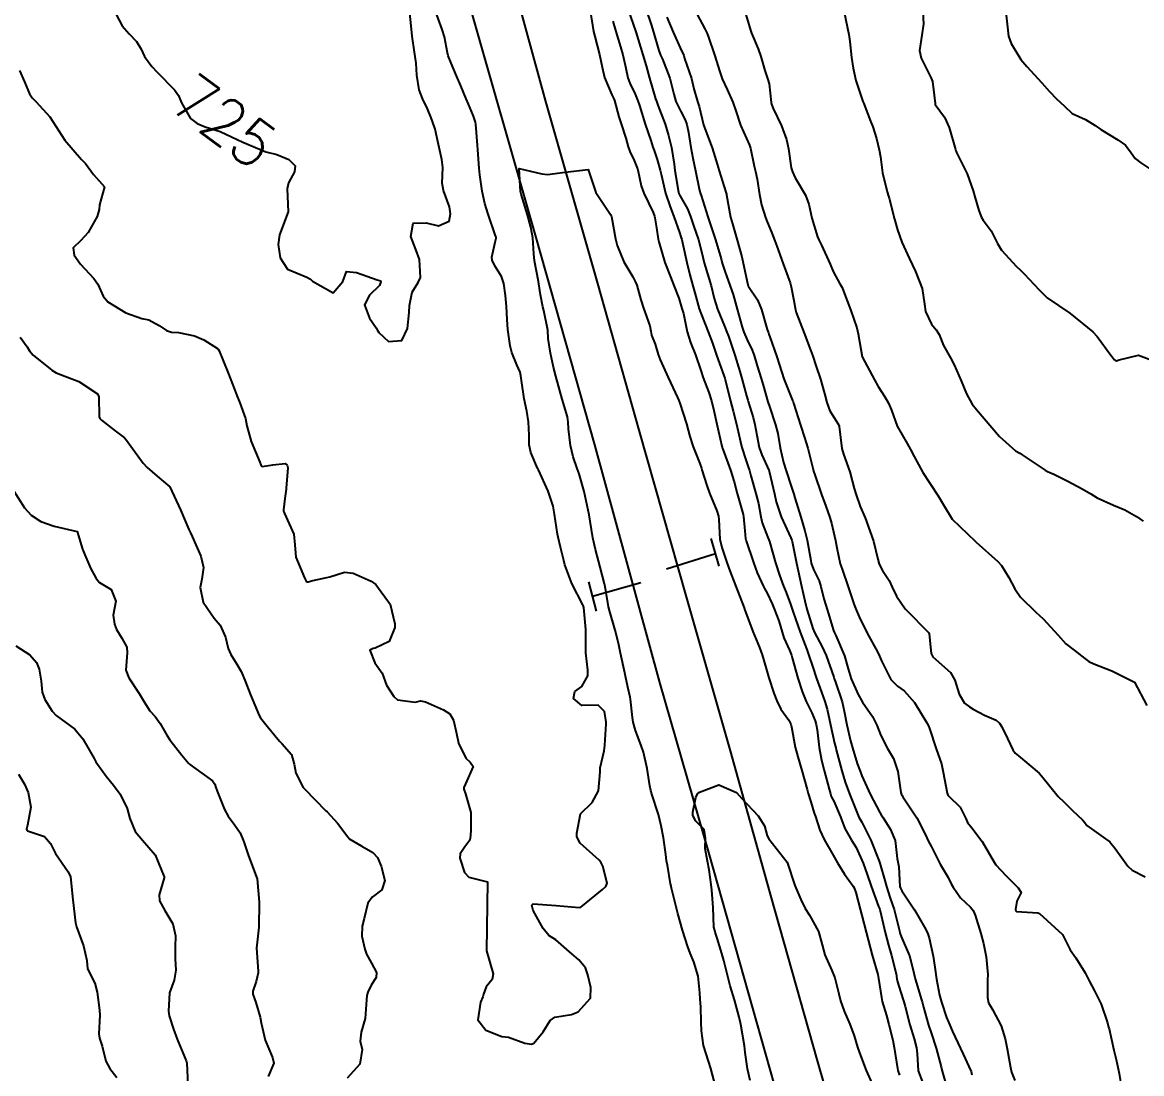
# Model space of a CAD drawing. Header units: metres. Extents: x 298520 to 308411, y 7433745 to 7450750.
# Drawn here: x 298738.5 to 298835.7, y 7450487.6 to 7450578.9 of the extents above; entities that cross this region are included whole.
import ezdxf
from ezdxf.enums import TextEntityAlignment as Align

# ---------------------------------------------------------------- set-up
doc = ezdxf.new("R2010")
doc.units = ezdxf.units.M
doc.header["$LTSCALE"] = 10
for name, color, linetype in [('Cotas', 45, 'Continuous'), ('Curvas de Nivel 1m', 11, 'Continuous'), ('Curvas de Nivel 5m', 15, 'Continuous'), ('Linha Férrea', 251, 'TRACKS'), ('Pórtico', 62, 'Continuous')]:
    doc.layers.add(name, color=color, linetype=linetype)
doc.styles.add('Style-STANDARD', font='STANDARD.shx')
doc.linetypes.add('TRACKS', pattern='A,0.15,[130,ltypeshp.shx,S=0.25,R=0,X=0,Y=0],0.15', length=0.3)

msp = doc.modelspace()

# ---------------------------------------------------------------- linework, layer by layer
at = {"layer": 'Curvas de Nivel 1m', "flags": 128}
for points, elevation in [([(298787.77, 7450579.983), (298788.083, 7450578.157), (298788.192, 7450577.702), (298788.596, 7450576.151), (298788.815, 7450575.04), (298789.031, 7450574.147), (298789.678, 7450572.643), (298789.832, 7450572.295), (298789.885, 7450572.137), (298790.269, 7450570.741), (298790.467, 7450570.128), (298790.873, 7450568.882), (298791.073, 7450568.118), (298791.219, 7450567.716), (298791.611, 7450566.925), (298791.846, 7450566.357), (298791.917, 7450566.115), (298792.223, 7450564.744), (298792.44, 7450564.107), (298793.243, 7450562.409), (298793.372, 7450562.093), (298793.407, 7450561.948), (298793.543, 7450561.093), (298793.698, 7450560.088), (298793.741, 7450559.877), (298794.283, 7450558.082), (298794.751, 7450556.816), (298795.053, 7450556.074), (298795.472, 7450554.984), (298795.687, 7450554.288), (298795.754, 7450554.066), (298795.884, 7450553.636), (298796.222, 7450552.058), (298796.492, 7450551.123), (298796.927, 7450550.047), (298797.393, 7450548.696), (298797.611, 7450548.047), (298798.103, 7450546.772), (298798.328, 7450546.036), (298798.52, 7450545.198), (298798.8, 7450544.028), (298799.232, 7450542.103), (298799.247, 7450542.021), (298799.262, 7450541.971), (298799.311, 7450541.853), (298799.974, 7450540.013), (298800.285, 7450539.002), (298800.555, 7450538.007), (298801.078, 7450536.169), (298801.112, 7450536.001), (298801.23, 7450534.748), (298801.287, 7450534.063), (298801.301, 7450533.999), (298801.34, 7450533.879), (298801.96, 7450531.988), (298802.3, 7450531.099), (298802.819, 7450529.975), (298802.937, 7450529.74), (298803.166, 7450529.331), (298803.598, 7450528.414), (298803.78, 7450527.971), (298804.16, 7450526.942), (298804.454, 7450525.96), (298804.621, 7450525.46), (298805.107, 7450524.378), (298805.27, 7450523.948), (298805.342, 7450523.704), (298805.834, 7450521.942), (298806.204, 7450520.796), (298806.543, 7450519.935), (298807.043, 7450518.928), (298807.343, 7450518.233), (298807.428, 7450517.924), (298807.498, 7450517.45), (298807.677, 7450515.92), (298807.893, 7450514.817), (298808.125, 7450513.913), (298808.56, 7450512.305), (298808.648, 7450511.905), (298808.724, 7450511.676), (298808.946, 7450511.257), (298809.522, 7450509.894), (298809.918, 7450508.89), (298810.497, 7450507.886), (298810.903, 7450507.226), (298811.512, 7450505.874), (298811.847, 7450504.896), (298812.183, 7450503.867), (298812.845, 7450502.115), (298812.919, 7450501.934), (298812.941, 7450501.859), (298812.981, 7450501.718), (298813.398, 7450499.851), (298813.694, 7450498.738), (298813.964, 7450497.842), (298814.354, 7450496.252), (298814.423, 7450495.835), (298814.488, 7450495.562), (298814.752, 7450494.735), (298815.034, 7450493.827), (298815.14, 7450493.425), (298815.541, 7450491.822), (298815.919, 7450490.603), (298816.14, 7450489.818), (298816.177, 7450489.307), (298816.266, 7450487.816), (298816.658, 7450486.848)], 726), ([(298791.065, 7450580.121), (298791.743, 7450578.11), (298792.366, 7450576.104), (298792.643, 7450575.166), (298792.928, 7450574.098), (298793.466, 7450572.301), (298793.54, 7450572.091), (298793.67, 7450571.748), (298794.299, 7450570.084), (298794.6, 7450569.119), (298794.846, 7450568.078), (298795.069, 7450566.615), (298795.152, 7450566.075), (298795.466, 7450564.18), (298795.495, 7450564.071), (298795.571, 7450563.905), (298796.241, 7450562.741), (298796.505, 7450562.056), (298796.766, 7450561.273), (298797.182, 7450560.045), (298797.514, 7450558.803), (298797.701, 7450558.038), (298797.787, 7450557.75), (298798.281, 7450556.032), (298798.569, 7450554.932), (298798.855, 7450554.026), (298799.441, 7450552.542), (298799.657, 7450552.018), (298799.787, 7450551.659), (298800.339, 7450550.011), (298800.789, 7450548.609), (298800.966, 7450548.004), (298801.368, 7450546.493), (298801.47, 7450546.105), (298801.503, 7450545.998), (298801.946, 7450544.588), (298802.09, 7450543.989), (298802.253, 7450543.062), (298802.475, 7450541.983), (298802.685, 7450541.358), (298803.294, 7450540.033), (298803.321, 7450539.97), (298803.334, 7450539.928), (298803.786, 7450537.965), (298803.948, 7450537.271), (298804.373, 7450535.959), (298805.225, 7450534.152), (298805.309, 7450533.949), (298805.339, 7450533.831), (298805.696, 7450531.945), (298805.846, 7450531.283), (298806.153, 7450529.94), (298806.425, 7450528.672), (298806.619, 7450527.935), (298807.128, 7450526.261), (298807.269, 7450525.928), (298807.923, 7450524.73), (298808.281, 7450523.912), (298808.952, 7450522.025), (298808.994, 7450521.901), (298809.015, 7450521.844), (298809.071, 7450521.683), (298809.663, 7450519.894), (298809.857, 7450519.079), (298810.085, 7450517.889), (298810.401, 7450516.497), (298810.566, 7450515.884), (298810.989, 7450514.524), (298811.227, 7450513.878), (298811.39, 7450513.462), (298812.096, 7450511.869), (298812.937, 7450510.273), (298813.099, 7450510.022), (298813.212, 7450509.856), (298813.878, 7450508.801), (298814.268, 7450507.84), (298814.44, 7450506.287), (298814.536, 7450505.835), (298814.589, 7450505.544), (298814.697, 7450503.832), (298814.732, 7450503.702), (298814.859, 7450503.461), (298815.953, 7450501.819), (298816.821, 7450500.324), (298817.089, 7450499.807), (298817.239, 7450499.376), (298817.589, 7450497.802), (298817.732, 7450496.847), (298817.879, 7450495.799), (298818.137, 7450494.408), (298818.298, 7450493.794), (298818.73, 7450492.451), (298818.93, 7450491.992), (298819.026, 7450491.785), (298819.255, 7450491.242), (298819.948, 7450489.771), (298820.186, 7450489.265), (298820.677, 7450488.216), (298820.88, 7450487.758), (298820.935, 7450487.491)], 724), ([(298792.617, 7450580.102), (298793.083, 7450578.767), (298793.278, 7450578.095), (298793.728, 7450576.592), (298793.906, 7450576.088), (298794.06, 7450575.745), (298794.702, 7450574.08), (298795.044, 7450572.712), (298795.24, 7450572.074), (298795.664, 7450571.205), (298796.048, 7450570.455), (298796.179, 7450570.062), (298796.325, 7450569.378), (298796.532, 7450568.056), (298796.689, 7450567.129), (298796.939, 7450566.05), (298797.285, 7450564.337), (298797.364, 7450564.043), (298797.418, 7450563.889), (298797.567, 7450563.434), (298798, 7450562.036), (298798.24, 7450561.339), (298798.684, 7450560.028), (298799.156, 7450558.376), (298799.252, 7450558.023), (298799.496, 7450557.314), (298799.96, 7450556.015), (298800.195, 7450555.294), (298800.547, 7450554.009), (298800.988, 7450552.456), (298801.146, 7450552.003), (298801.426, 7450551.358), (298801.865, 7450550.441), (298802.029, 7450549.991), (298802.288, 7450549.098), (298802.63, 7450547.981), (298802.8, 7450547.402), (298803.229, 7450545.972), (298803.257, 7450545.867), (298803.359, 7450545.56), (298803.882, 7450543.965), (298804.076, 7450543.219), (298804.29, 7450541.96), (298804.579, 7450540.678), (298804.807, 7450539.955), (298805.272, 7450538.54), (298805.47, 7450537.948), (298805.575, 7450537.632), (298806.071, 7450535.942), (298806.421, 7450534.748), (298806.634, 7450533.936), (298806.944, 7450532.185), (298806.993, 7450531.932), (298807.188, 7450531.405), (298807.665, 7450530.41), (298807.825, 7450529.92), (298808.087, 7450528.841), (298808.365, 7450527.912), (298808.93, 7450526.098), (298809.005, 7450525.902), (298809.044, 7450525.823), (298809.12, 7450525.656), (298809.887, 7450523.892), (298810.201, 7450522.774), (298810.468, 7450521.886), (298811.06, 7450520.543), (298811.449, 7450519.876), (298812.302, 7450518.606), (298812.68, 7450517.864), (298813.02, 7450516.974), (298813.612, 7450515.851), (298814.133, 7450514.981), (298814.501, 7450513.837), (298814.777, 7450512.011), (298814.831, 7450511.832), (298814.875, 7450511.754), (298814.951, 7450511.646), (298816.159, 7450509.818), (298816.918, 7450508.325), (298817.16, 7450507.808), (298817.429, 7450507.281), (298818.197, 7450505.797), (298818.871, 7450504.616), (298819.157, 7450504.076), (298819.307, 7450503.783), (298819.945, 7450502.865), (298820.837, 7450502.035), (298821.046, 7450501.758), (298821.22, 7450501.365), (298821.717, 7450499.751), (298821.942, 7450498.886), (298822.187, 7450497.746), (298822.321, 7450496.193), (298822.314, 7450495.744), (298822.303, 7450494.189), (298822.4, 7450493.743), (298822.737, 7450493.154), (298823.489, 7450491.732), (298823.826, 7450490.609), (298823.998, 7450489.727), (298824.286, 7450488.115), (298824.379, 7450487.723), (298824.662, 7450486.977)], 723), ([(298796.846, 7450580.054), (298797.748, 7450578.363), (298797.914, 7450578.038), (298798.041, 7450577.736), (298798.621, 7450576.031), (298799.006, 7450574.724), (298799.261, 7450574.024), (298799.684, 7450573.115), (298800.182, 7450572.015), (298800.426, 7450571.252), (298800.832, 7450570.008), (298801.627, 7450568.255), (298801.71, 7450567.999), (298802.043, 7450566.429), (298802.137, 7450565.992), (298802.277, 7450565.306), (298802.496, 7450563.986), (298802.662, 7450563.082), (298803.007, 7450561.978), (298803.171, 7450561.597), (298803.54, 7450560.702), (298803.829, 7450559.967), (298804.01, 7450559.481), (298804.536, 7450557.96), (298805.146, 7450556.294), (298805.249, 7450555.952), (298805.471, 7450554.777), (298805.62, 7450553.948), (298805.684, 7450553.723), (298806.378, 7450551.941), (298806.955, 7450550.398), (298807.121, 7450549.933), (298807.401, 7450549.112), (298807.789, 7450547.924), (298808.151, 7450546.699), (298808.349, 7450545.915), (298808.618, 7450545.173), (298809.344, 7450543.998), (298809.404, 7450543.899), (298809.426, 7450543.815), (298809.66, 7450541.897), (298809.794, 7450541.409), (298810.335, 7450539.89), (298810.725, 7450538.432), (298810.88, 7450537.884), (298811.253, 7450536.873), (298811.66, 7450535.876), (298811.947, 7450535.162), (298812.385, 7450533.868), (298812.784, 7450532.279), (298812.902, 7450531.863), (298813.187, 7450531.307), (298813.769, 7450530.441), (298814.021, 7450529.847), (298814.391, 7450529.067), (298815.154, 7450527.975), (298815.283, 7450527.829), (298817.124, 7450525.966), (298817.2, 7450525.886), (298817.23, 7450525.808), (298817.405, 7450524.104), (298817.556, 7450523.805), (298819.083, 7450522.446), (298819.466, 7450521.784), (298819.84, 7450520.557), (298820.309, 7450519.771), (298820.734, 7450519.449), (298821.048, 7450519.263), (298822.046, 7450518.747), (298823.039, 7450518.301), (298823.351, 7450518.051), (298823.546, 7450517.732), (298824.038, 7450516.704), (298824.489, 7450515.718), (298824.71, 7450515.424), (298824.998, 7450515.192), (298826.776, 7450513.692), (298826.98, 7450513.47), (298828.433, 7450511.675), (298828.948, 7450511.176), (298829.717, 7450510.434), (298830.553, 7450509.646), (298830.722, 7450509.435), (298830.928, 7450509.159), (298832.549, 7450507.991), (298832.914, 7450507.717), (298833.017, 7450507.619), (298833.376, 7450507.145), (298834.497, 7450505.604), (298834.88, 7450505.275), (298835.983, 7450504.692)], 721), ([(298809.846, 7450579.815), (298810.264, 7450577.895), (298810.349, 7450577.282), (298810.498, 7450575.892), (298810.628, 7450574.972), (298810.873, 7450573.888), (298811.483, 7450572.074), (298811.556, 7450571.881), (298811.67, 7450571.565), (298812.145, 7450570.36), (298812.341, 7450569.87), (298812.651, 7450568.851), (298812.903, 7450567.861), (298813.001, 7450567.244), (298813.187, 7450565.856), (298813.578, 7450564.221), (298813.693, 7450563.849), (298813.744, 7450563.676), (298814.231, 7450561.843), (298814.487, 7450560.897), (298814.845, 7450559.837), (298815.511, 7450558.399), (298815.784, 7450557.827), (298816.039, 7450557.283), (298816.612, 7450555.819), (298816.831, 7450554.448), (298816.924, 7450553.815), (298817.442, 7450552.725), (298817.846, 7450552.213), (298818.096, 7450551.8), (298818.474, 7450550.845), (298819.079, 7450549.785), (298819.404, 7450549.188), (298820, 7450547.774), (298820.487, 7450546.654), (298820.98, 7450545.764), (298821.358, 7450545.284), (298822.674, 7450543.747), (298823.331, 7450542.948), (298824.729, 7450541.719), (298825.096, 7450541.499), (298825.309, 7450541.367), (298826.341, 7450540.661), (298827.296, 7450540.034), (298827.522, 7450539.914), (298828.056, 7450539.679), (298829.284, 7450539.073), (298830.523, 7450538.399), (298831.268, 7450537.964), (298831.84, 7450537.634), (298833.256, 7450536.975), (298834.235, 7450536.588), (298835.247, 7450536.007), (298835.828, 7450535.584)], 719), ([(298816.684, 7450579.816), (298816.742, 7450578.804), (298816.583, 7450577.817), (298816.406, 7450576.496), (298816.529, 7450575.822), (298817.415, 7450574.095), (298817.525, 7450573.812), (298817.681, 7450572.612), (298817.743, 7450571.878), (298817.767, 7450571.809), (298818.558, 7450570.692), (298818.976, 7450569.79), (298819.522, 7450567.884), (298819.547, 7450567.781), (298819.567, 7450567.725), (298819.621, 7450567.62), (298820.538, 7450565.771), (298821.043, 7450564.304), (298821.191, 7450563.764), (298821.561, 7450562.599), (298821.786, 7450561.988), (298821.931, 7450561.754), (298822.608, 7450560.809), (298823.161, 7450559.736), (298823.524, 7450559.13), (298824.815, 7450557.717), (298825.177, 7450557.392), (298825.497, 7450557.097), (298826.795, 7450555.697), (298827.473, 7450555.008), (298829.453, 7450553.66), (298831.437, 7450552.043), (298831.83, 7450551.636), (298833.019, 7450550.022), (298833.327, 7450549.621), (298833.412, 7450549.542), (298833.513, 7450549.516), (298833.738, 7450549.615), (298835.417, 7450550.021), (298836.589, 7450549.578)], 718), ([(298738.207, 7450574.752), (298738.649, 7450573.785), (298739.068, 7450572.739), (298739.313, 7450572.379), (298739.666, 7450572.046), (298740.845, 7450570.718), (298741.641, 7450569.5), (298742.148, 7450568.705), (298743.608, 7450567.026), (298743.939, 7450566.685), (298744.64, 7450565.72), (298745.583, 7450564.66), (298745.156, 7450563.069), (298745.121, 7450562.666), (298744.95, 7450562.072), (298744.162, 7450560.681), (298743.526, 7450559.969), (298742.881, 7450559.334), (298742.957, 7450558.696), (298743.501, 7450557.923), (298744.667, 7450556.672), (298745.007, 7450556.196), (298745.468, 7450555.148), (298745.896, 7450554.656), (298747.449, 7450553.704), (298748.85, 7450553.217), (298749.44, 7450553.09), (298750.336, 7450552.606), (298750.983, 7450552.151), (298751.427, 7450552.027), (298752.023, 7450551.988), (298753.424, 7450551.711), (298754.223, 7450551.36), (298755.413, 7450550.598), (298755.474, 7450550.539), (298755.546, 7450550.404), (298756.303, 7450548.531), (298756.919, 7450546.975), (298757.089, 7450546.523), (298757.357, 7450545.885), (298757.843, 7450544.515), (298757.969, 7450543.878), (298758.35, 7450542.51), (298759.079, 7450540.719), (298759.166, 7450540.501), (298759.291, 7450540.356), (298760.23, 7450540.486), (298761.294, 7450540.596), (298761.457, 7450540.468), (298761.516, 7450540.242), (298761.376, 7450538.469), (298761.37, 7450538.371), (298761.259, 7450537.569), (298761.131, 7450536.585), (298761.141, 7450536.472), (298761.161, 7450536.39), (298761.241, 7450536.25), (298762.033, 7450534.462), (298762.133, 7450533.542), (298762.23, 7450532.46), (298762.964, 7450530.665), (298763.072, 7450530.451), (298763.172, 7450530.331), (298763.296, 7450530.324), (298763.685, 7450530.445), (298764.918, 7450530.692), (298765.178, 7450530.769), (298766.447, 7450531.148), (298767.183, 7450531.06), (298768.755, 7450530.384), (298769.17, 7450530.087), (298770.411, 7450528.367), (298770.827, 7450526.663), (298770.812, 7450526.363), (298770.334, 7450525.144), (298769.105, 7450524.571), (298768.944, 7450524.542), (298768.631, 7450524.385), (298769.092, 7450523.269), (298769.726, 7450522.374), (298770.086, 7450521.351), (298770.73, 7450520.363), (298771.05, 7450520.078), (298772.577, 7450519.866), (298773.049, 7450519.971), (298773.492, 7450519.882), (298775.042, 7450519.193), (298775.584, 7450518.847), (298775.902, 7450518.301), (298776.174, 7450517.14), (298776.342, 7450516.297), (298776.99, 7450515.002), (298777.346, 7450514.644), (298777.614, 7450514.281), (298776.968, 7450512.78), (298776.796, 7450512.46), (298776.797, 7450512.292), (298776.957, 7450511.884), (298777.424, 7450510.283), (298777.412, 7450508.777), (298777.377, 7450508.283), (298777.327, 7450507.863), (298776.898, 7450507.288), (298776.502, 7450506.68), (298776.47, 7450506.294), (298776.871, 7450505.068), (298777.251, 7450504.668), (298778.863, 7450504.26), (298778.843, 7450502.26), (298778.813, 7450500.26), (298778.793, 7450498.26), (298779.357, 7450496.254), (298779.267, 7450495.754), (298778.756, 7450495.134), (298778.527, 7450494.483), (298778.459, 7450494.264), (298778.257, 7450493.786), (298778.037, 7450492.27), (298778.709, 7450491.352), (298780.124, 7450490.823), (298780.701, 7450490.753), (298782.118, 7450490.226), (298782.692, 7450490.14), (298782.889, 7450490.217), (298783.696, 7450491.218), (298784.323, 7450492.196), (298784.726, 7450492.496), (298786.168, 7450492.736), (298786.731, 7450492.955), (298787.81, 7450494.154), (298787.853, 7450495.057), (298787.571, 7450496.158), (298787.392, 7450496.774), (298786.786, 7450497.484), (298785.983, 7450498.178), (298784.803, 7450499.205), (298784.188, 7450499.58), (298783.711, 7450500.201), (298782.836, 7450501.746), (298782.724, 7450502.212), (298782.844, 7450502.353), (298784.843, 7450502.19), (298786.841, 7450502.014), (298786.96, 7450502.049), (298787.117, 7450502.166), (298788.857, 7450503.586), (298789.14, 7450503.857), (298789.251, 7450504.136), (298788.878, 7450505.607), (298788.713, 7450505.974), (298788.558, 7450506.145), (298786.904, 7450507.606), (298786.636, 7450508.173), (298786.621, 7450508.468), (298786.933, 7450510.17), (298787.951, 7450511.152), (298788.516, 7450512.147), (298788.648, 7450513.813), (298788.666, 7450514.145), (298788.998, 7450515.633), (298789.049, 7450516.093), (298789.051, 7450516.14), (298789.18, 7450517.99), (298789.174, 7450518.139), (298789.042, 7450519.066), (298788.491, 7450519.592), (298787.047, 7450519.581), (298786.328, 7450520.177), (298786.455, 7450520.783), (298787.069, 7450521.221), (298787.572, 7450522.163), (298787.571, 7450522.646), (298787.42, 7450524.165), (298787.416, 7450524.476), (298787.409, 7450526.166), (298787.228, 7450528.092), (298787.218, 7450528.169), (298787.202, 7450528.218), (298787.154, 7450528.31), (298786.179, 7450530.18), (298785.589, 7450531.786), (298785.487, 7450532.187), (298785.21, 7450533.324), (298785.004, 7450534.192), (298784.949, 7450534.469), (298784.696, 7450536.195), (298784.562, 7450536.888), (298784.147, 7450538.201), (298783.291, 7450540.067), (298783.242, 7450540.16), (298783.211, 7450540.211), (298782.634, 7450541.548), (298782.484, 7450542.222), (298782.473, 7450543.075), (298782.422, 7450544.224), (298782.273, 7450545.147), (298782.053, 7450546.23), (298781.816, 7450547.804), (298781.765, 7450548.234), (298781.693, 7450548.533), (298781.402, 7450549.191), (298780.971, 7450550.244), (298780.828, 7450550.837), (298780.628, 7450552.248), (298780.571, 7450553.124), (298780.53, 7450554.244), (298780.426, 7450555.2), (298780.275, 7450556.248), (298780.086, 7450556.848), (298779.498, 7450557.786), (298779.274, 7450558.262), (298779.247, 7450558.522), (298779.527, 7450559.848), (298779.608, 7450560.183), (298779.61, 7450560.259), (298779.595, 7450560.321), (298779.535, 7450560.49), (298778.911, 7450562.266), (298778.645, 7450563.191), (298778.412, 7450564.272), (298778.192, 7450565.679), (298778.139, 7450566.275), (298778.028, 7450567.867), (298777.993, 7450568.276), (298777.845, 7450570.083), (298777.812, 7450570.278), (298777.658, 7450570.775), (298777.201, 7450571.82), (298777.004, 7450572.287), (298776.545, 7450573.436), (298776.178, 7450574.295), (298775.714, 7450575.387), (298775.45, 7450576.034), (298775.377, 7450576.305), (298775.121, 7450577.693), (298774.927, 7450578.312), (298774.474, 7450579.608)], 726), ([(298794.453, 7450579.393), (298794.995, 7450578.077), (298795.727, 7450576.465), (298795.859, 7450576.202), (298795.91, 7450576.067), (298795.988, 7450575.797), (298796.583, 7450574.057), (298796.803, 7450573.172), (298797.105, 7450572.049), (298797.239, 7450571.617), (298797.627, 7450570.04), (298797.652, 7450569.949), (298798.374, 7450568.032), (298798.725, 7450566.916), (298798.994, 7450566.026), (298799.575, 7450564.175), (298799.624, 7450564.019), (298799.64, 7450563.952), (298799.984, 7450562.016), (298800.137, 7450561.424), (298800.566, 7450560.01), (298800.951, 7450558.565), (298801.085, 7450558.004), (298801.484, 7450556.132), (298801.508, 7450556.024), (298801.527, 7450555.999), (298802.308, 7450554.824), (298802.657, 7450553.982), (298803.166, 7450552.245), (298803.264, 7450551.973), (298803.309, 7450551.85), (298803.428, 7450551.521), (298803.976, 7450549.964), (298804.226, 7450549.136), (298804.619, 7450547.958), (298805.364, 7450546.071), (298805.417, 7450545.949), (298805.45, 7450545.861), (298806.058, 7450543.943), (298806.398, 7450542.869), (298806.682, 7450541.936), (298807.154, 7450540.072), (298807.194, 7450539.931), (298807.288, 7450539.612), (298807.881, 7450537.921), (298808.247, 7450536.909), (298808.607, 7450535.91), (298808.755, 7450535.424), (298809.092, 7450533.902), (298809.214, 7450533.274), (298809.514, 7450531.897), (298809.667, 7450531.416), (298810.201, 7450529.89), (298810.723, 7450528.319), (298810.883, 7450527.883), (298811.144, 7450527.271), (298811.86, 7450525.873), (298812.732, 7450524.239), (298812.915, 7450523.862), (298813.097, 7450523.455), (298813.9, 7450521.848), (298814.489, 7450521.261), (298815.063, 7450520.836), (298815.966, 7450519.821), (298817.035, 7450518.061), (298817.164, 7450517.809), (298817.251, 7450517.587), (298817.855, 7450515.801), (298818.291, 7450514.496), (298818.453, 7450513.795), (298818.783, 7450511.964), (298818.856, 7450511.791), (298818.952, 7450511.682), (298819.914, 7450510.746), (298820.409, 7450509.768), (298820.575, 7450509.411), (298820.925, 7450508.945), (298821.829, 7450507.751), (298822.886, 7450505.96), (298823.032, 7450505.738), (298823.911, 7450504.762), (298824.864, 7450503.823), (298824.919, 7450503.774), (298824.974, 7450503.718), (298825.234, 7450503.338), (298824.846, 7450502.56), (298824.719, 7450501.837), (298824.755, 7450501.721), (298824.832, 7450501.671), (298826.682, 7450501.543), (298826.831, 7450501.493), (298828.813, 7450499.67), (298829.492, 7450498.352), (298829.963, 7450497.652), (298830.774, 7450496.347), (298831.127, 7450495.636), (298831.596, 7450494.79), (298832.184, 7450493.626), (298832.727, 7450492.002), (298832.822, 7450491.619), (298832.855, 7450491.485), (298833.278, 7450489.614), (298833.472, 7450488.825), (298833.725, 7450487.609), (298833.936, 7450486.325)], 722), ([(298823.919, 7450579.57), (298824.128, 7450577.726), (298824.356, 7450577.105), (298825.206, 7450575.715), (298825.714, 7450575.091), (298827.033, 7450573.697), (298827.685, 7450572.922), (298828.294, 7450572.295), (298828.997, 7450571.67), (298829.663, 7450571.029), (298830.806, 7450570.498), (298831.648, 7450569.985), (298832.153, 7450569.635), (298833.634, 7450568.74), (298834.292, 7450568.272), (298834.79, 7450567.602), (298835.133, 7450567.112), (298835.614, 7450566.729), (298837.356, 7450565.572)], 717), ([(298798.658, 7450486.5), (298798.253, 7450488.034), (298798.05, 7450488.666), (298797.63, 7450490.041), (298797.443, 7450491.311), (298797.424, 7450492.043), (298797.388, 7450493.392), (298797.352, 7450494.044), (298797.324, 7450494.616), (298797.18, 7450496.044), (298796.782, 7450497.308), (298796.462, 7450498.053), (298796.264, 7450498.589), (298795.804, 7450500.06), (298795.394, 7450501.505), (298795.249, 7450502.066), (298794.859, 7450503.713), (298794.79, 7450503.999), (298794.774, 7450504.071), (298794.488, 7450505.685), (298794.428, 7450506.077), (298794.355, 7450506.614), (298794.149, 7450508.081), (298793.964, 7450509.125), (298793.71, 7450510.088), (298793.113, 7450511.946), (298793.069, 7450512.098), (298793.049, 7450512.184), (298792.968, 7450512.602), (298792.722, 7450514.103), (298792.418, 7450515.519), (298792.222, 7450516.102), (298791.728, 7450517.404), (298791.524, 7450518.113), (298791.453, 7450518.529), (298791.28, 7450520.117), (298791.25, 7450520.312), (298791.063, 7450521.177), (298790.863, 7450522.122), (298790.799, 7450522.401), (298790.415, 7450524.127), (298790.248, 7450524.993), (298789.96, 7450526.132), (298789.459, 7450527.826), (298789.379, 7450528.138), (298789.166, 7450529.403), (298789.058, 7450530.028), (298789.034, 7450530.142), (298788.642, 7450531.603), (298788.504, 7450532.15), (298788.236, 7450533.121), (298788.003, 7450534.152), (298787.79, 7450535.602), (298787.7, 7450536.155), (298787.273, 7450538.16), (298786.826, 7450539.705), (298786.662, 7450540.169), (298786.301, 7450541.174), (298786.08, 7450542.178), (298785.889, 7450543.627), (298785.859, 7450544.182), (298785.812, 7450544.647), (298785.363, 7450546.19), (298784.801, 7450548.196), (298784.604, 7450548.989), (298784.324, 7450550.201), (298784.15, 7450551.479), (298784.1, 7450552.203), (298783.763, 7450553.902), (298783.686, 7450554.208), (298783.473, 7450555.254), (298783.321, 7450556.212), (298783.289, 7450556.408), (298782.959, 7450558.215), (298782.89, 7450558.838), (298782.795, 7450560.217), (298782.633, 7450561.128), (298782.343, 7450562.222), (298781.785, 7450564.022), (298781.736, 7450564.228), (298781.603, 7450566.23), (298783.598, 7450565.765), (298784.076, 7450565.727), (298785.6, 7450565.919), (298787.603, 7450566.16), (298788.285, 7450564.153), (298789.554, 7450562.232), (298789.605, 7450562.139), (298789.623, 7450562.068), (298789.972, 7450560.136), (298790.123, 7450559.535), (298790.699, 7450558.128), (298791.49, 7450556.834), (298791.735, 7450556.366), (298791.832, 7450556.115), (298792.199, 7450554.838), (298792.426, 7450554.106), (298792.969, 7450552.568), (298793.06, 7450552.096), (298793.106, 7450551.771), (298793.422, 7450550.969), (298793.705, 7450550.087), (298793.879, 7450549.613), (298794.549, 7450548.078), (298795.366, 7450546.334), (298795.492, 7450546.069), (298795.582, 7450545.847), (298796.14, 7450544.062), (298796.443, 7450542.942), (298796.742, 7450542.056), (298797.299, 7450540.614), (298797.441, 7450540.195), (298797.488, 7450540.047), (298797.918, 7450538.679), (298798.162, 7450538.037), (298798.781, 7450536.496), (298798.928, 7450536.025), (298798.961, 7450535.745), (298799.059, 7450534.022), (298799.212, 7450533.308), (298799.643, 7450532.015), (298799.912, 7450531.286), (298800.397, 7450530.008), (298801.154, 7450528.075), (298801.173, 7450528.019), (298801.184, 7450528), (298801.204, 7450527.947), (298801.928, 7450525.992), (298802.493, 7450524.603), (298802.735, 7450523.984), (298803.085, 7450522.803), (298803.305, 7450521.977), (298803.728, 7450520.639), (298803.99, 7450519.966), (298804.352, 7450519.266), (298805.036, 7450518.301), (298805.212, 7450517.948), (298805.27, 7450517.707), (298805.594, 7450515.944), (298805.832, 7450515.104), (298806.179, 7450513.938), (298806.623, 7450512.268), (298806.728, 7450511.932), (298806.946, 7450511.216), (298807.239, 7450510.228), (298807.344, 7450509.924), (298807.748, 7450508.745), (298808.113, 7450507.918), (298808.893, 7450506.57), (298809.282, 7450505.904), (298809.891, 7450504.912), (298810.629, 7450503.884), (298810.717, 7450503.738), (298810.857, 7450503.334), (298811.233, 7450501.876), (298811.371, 7450501.339), (298811.769, 7450499.87), (298812.109, 7450498.558), (298812.272, 7450497.865), (298812.768, 7450496.185), (298812.835, 7450495.859), (298813.083, 7450494.192), (298813.16, 7450493.854), (298813.52, 7450492.637), (298813.734, 7450491.845), (298814.071, 7450490.477), (298814.188, 7450489.845), (298814.476, 7450488.041), (298814.523, 7450487.841), (298814.667, 7450487.446)], 727), ([(298738.265, 7450551.591), (298738.879, 7450550.738), (298739.066, 7450550.391), (298739.406, 7450550.025), (298741.012, 7450548.714), (298741.389, 7450548.472), (298741.769, 7450548.325), (298743.379, 7450547.742), (298744.988, 7450546.666), (298745.107, 7450546.41), (298745.124, 7450544.663), (298745.19, 7450544.511), (298745.34, 7450544.369), (298746.524, 7450543.455), (298747.325, 7450542.826), (298747.499, 7450542.638), (298748.039, 7450541.905), (298748.966, 7450540.623), (298749.289, 7450540.27), (298750.18, 7450539.504), (298751.273, 7450538.59), (298752.188, 7450536.581), (298752.932, 7450534.867), (298753.066, 7450534.572), (298753.22, 7450534.261), (298753.962, 7450532.562), (298754.184, 7450531.564), (298754.051, 7450530.561), (298753.908, 7450529.82), (298754.174, 7450528.56), (298755.132, 7450527.166), (298755.629, 7450526.542), (298756.1, 7450525.522), (298756.342, 7450524.531), (298756.564, 7450523.994), (298757.089, 7450523.171), (298757.479, 7450522.516), (298757.796, 7450521.788), (298758.281, 7450520.508), (298759.035, 7450518.698), (298759.146, 7450518.499), (298759.735, 7450517.78), (298760.802, 7450516.482), (298761.001, 7450516.27), (298761.833, 7450515.309), (298762.083, 7450514.464), (298762.222, 7450513.707), (298762.856, 7450512.452), (298762.961, 7450512.331), (298764.829, 7450510.431), (298764.932, 7450510.329), (298765.848, 7450509.342), (298766.547, 7450508.405), (298766.692, 7450508.185), (298766.908, 7450507.953), (298767.951, 7450507.341), (298768.897, 7450506.792), (298769.32, 7450506.376), (298769.636, 7450505.618), (298769.942, 7450504.369), (298769.673, 7450503.554), (298768.848, 7450502.93), (298768.479, 7450502.385), (298768.161, 7450501.052), (298767.99, 7450500.392), (298767.936, 7450499.525), (298768.21, 7450498.389), (298768.358, 7450497.955), (298768.781, 7450497.18), (298769.222, 7450496.376), (298769.205, 7450495.937), (298768.756, 7450495.269), (298768.46, 7450494.672), (298768.386, 7450494.385), (298768.353, 7450494), (298768.235, 7450492.387), (298767.896, 7450491.201), (298767.805, 7450490.393), (298767.973, 7450489.678), (298767.772, 7450488.394), (298766.661, 7450487.188)], 727), ([(298737.544, 7450538.482), (298738.641, 7450536.746), (298739.237, 7450536.103), (298740.059, 7450535.555), (298741.227, 7450535.148), (298743.223, 7450534.69), (298743.685, 7450533.16), (298743.894, 7450532.68), (298744.397, 7450531.46), (298744.852, 7450530.665), (298744.979, 7450530.471), (298745.169, 7450530.267), (298746.177, 7450529.669), (298746.593, 7450528.648), (298746.361, 7450527.425), (298746.451, 7450526.65), (298746.643, 7450526.172), (298747.111, 7450525.42), (298747.54, 7450524.636), (298747.574, 7450524.16), (298747.456, 7450522.636), (298747.721, 7450521.986), (298748.605, 7450520.624), (298749.046, 7450519.884), (298749.547, 7450519.122), (298749.983, 7450518.606), (298750.44, 7450518.012), (298751.017, 7450516.997), (298751.269, 7450516.587), (298752.316, 7450515.254), (298752.884, 7450514.571), (298752.982, 7450514.48), (298753.327, 7450514.219), (298754.968, 7450513.037), (298755.167, 7450512.749), (298755.235, 7450512.546), (298755.378, 7450512.122), (298756.023, 7450510.534), (298756.343, 7450509.945), (298756.92, 7450509.185), (298757.39, 7450508.515), (298757.697, 7450507.72), (298758.091, 7450506.508), (298758.863, 7450504.5), (298759.039, 7450502.498), (298759.035, 7450502.303), (298759.002, 7450500.498), (298758.996, 7450500.313), (298758.793, 7450498.5), (298758.938, 7450496.498), (298758.936, 7450496.333), (298758.759, 7450495.586), (298758.489, 7450494.76), (298758.493, 7450494.503), (298758.736, 7450493.761), (298759.131, 7450492.496), (298759.208, 7450492.005), (298759.562, 7450490.491), (298760.182, 7450488.983), (298760.307, 7450488.484), (298759.817, 7450487.333)], 728), ([(298737.886, 7450524.752), (298739.095, 7450523.978), (298739.674, 7450523.317), (298739.908, 7450522.728), (298740.104, 7450521.687), (298740.185, 7450520.723), (298740.425, 7450520.098), (298741.037, 7450519.094), (298741.405, 7450518.706), (298743.021, 7450517.524), (298743.722, 7450516.683), (298744.69, 7450514.971), (298744.852, 7450514.671), (298744.981, 7450514.464), (298745.746, 7450513.434), (298746.385, 7450512.649), (298746.951, 7450511.863), (298747.556, 7450510.634), (298747.799, 7450509.756), (298748.269, 7450508.626), (298748.905, 7450507.866), (298749.987, 7450506.609), (298750.784, 7450504.681), (298750.779, 7450504.601), (298750.334, 7450503.119), (298750.362, 7450502.605), (298750.83, 7450501.749), (298751.542, 7450500.589), (298751.767, 7450499.55), (298751.738, 7450498.586), (298751.742, 7450497.545), (298751.778, 7450496.585), (298751.636, 7450495.711), (298751.245, 7450494.592), (298751.148, 7450493.015), (298751.221, 7450492.593), (298751.58, 7450491.455), (298751.916, 7450490.582), (298752.675, 7450488.7), (298752.721, 7450488.57), (298752.734, 7450488.508), (298752.844, 7450486.568)], 729), ([(298801.679, 7450486.974), (298801.442, 7450487.992), (298801.261, 7450489.42), (298801.178, 7450489.995), (298800.866, 7450491.853), (298800.84, 7450491.999), (298800.728, 7450492.483), (298800.423, 7450493.688), (298800.328, 7450494.006), (298799.955, 7450495.212), (298799.747, 7450496.01), (298799.395, 7450497.402), (298799.232, 7450498.016), (298798.806, 7450499.35), (298798.654, 7450499.865), (298798.604, 7450500.023), (298798.541, 7450500.3), (298798.471, 7450502.026), (298798.347, 7450503.517), (298798.293, 7450504.029), (298798.128, 7450505.284), (298797.971, 7450506.034), (298797.777, 7450507.159), (298797.802, 7450508.037), (298797.681, 7450508.799), (298796.928, 7450509.552), (298796.712, 7450510.052), (298796.693, 7450510.296), (298796.956, 7450511.58), (298797.1, 7450511.909), (298797.279, 7450512.045), (298798.97, 7450512.689), (298800.483, 7450512.005), (298800.955, 7450511.487), (298802.371, 7450509.986), (298802.924, 7450509.11), (298803.174, 7450508.234), (298803.293, 7450507.974), (298804.883, 7450505.95), (298805.557, 7450503.943), (298806.083, 7450502.706), (298806.474, 7450501.934), (298806.834, 7450501.367), (298807.611, 7450499.922), (298807.943, 7450498.777), (298808.178, 7450497.916), (298808.773, 7450496.556), (298809.035, 7450495.906), (298809.372, 7450494.524), (298809.525, 7450493.898), (298809.855, 7450493.014), (298810.344, 7450491.886), (298810.708, 7450490.859), (298811.019, 7450489.877), (298811.185, 7450489.378), (298811.767, 7450487.869), (298812.643, 7450485.86)], 728)]:
    msp.add_lwpolyline(points, dxfattribs=dict(at, elevation=elevation))
at = {"layer": 'Curvas de Nivel 5m', "flags": 128}
for points, elevation in [([(298746.373, 7450580.044), (298747.132, 7450578.646), (298747.736, 7450577.95), (298748.377, 7450577.278), (298748.766, 7450576.624), (298749.084, 7450575.987), (298749.708, 7450575.112), (298750.173, 7450574.605), (298751.68, 7450573.065), (298752.024, 7450572.586), (298752.298, 7450571.952), (298753.063, 7450570.576), (298753.647, 7450570.161), (298754.332, 7450569.87), (298755.637, 7450569.463), (298757.623, 7450568.52), (298759.615, 7450567.688), (298760.579, 7450567.452), (298761.608, 7450567.022), (298762.153, 7450566.464), (298762.103, 7450565.96), (298761.588, 7450564.988), (298761.458, 7450564.472), (298761.553, 7450562.47), (298760.784, 7450560.481), (298760.691, 7450559.649), (298760.845, 7450558.48), (298761.498, 7450557.498), (298763.158, 7450556.784), (298763.485, 7450556.617), (298763.673, 7450556.448), (298765.473, 7450555.428), (298766.294, 7450556.418), (298766.604, 7450557.301), (298767.491, 7450557.199), (298769.293, 7450556.573), (298769.484, 7450556.513), (298769.572, 7450556.467), (298769.614, 7450556.378), (298769.48, 7450556.087), (298768.627, 7450555.233), (298768.192, 7450554.393), (298768.612, 7450553.222), (298769.181, 7450552.383), (298769.278, 7450552.229), (298769.429, 7450552.001), (298770.255, 7450551.201), (298771.422, 7450551.299), (298771.92, 7450552.345), (298772.068, 7450553.729), (298772.082, 7450554.344), (298772.317, 7450555.499), (298772.856, 7450556.336), (298773.056, 7450556.765), (298772.956, 7450558.335), (298772.653, 7450559.201), (298772.22, 7450560.343), (298772.405, 7450561.48), (298773.545, 7450561.507), (298774.616, 7450561.246), (298775.546, 7450561.65), (298775.639, 7450562.309), (298775.562, 7450562.906), (298775.045, 7450564.315), (298774.941, 7450564.965), (298774.976, 7450566.316), (298774.891, 7450567.036), (298774.603, 7450568.32), (298774.306, 7450569.661), (298774.083, 7450570.326), (298773.968, 7450570.638), (298773.664, 7450571.42), (298773.214, 7450572.335), (298772.944, 7450573.077), (298772.732, 7450574.34), (298772.673, 7450575.381), (298772.537, 7450576.342), (298772.327, 7450577.754), (298772.254, 7450578.345), (298772.077, 7450580.039)], 725), ([(298801.194, 7450580.006), (298801.745, 7450578.166), (298801.806, 7450577.999), (298802.391, 7450576.652), (298802.611, 7450575.987), (298802.943, 7450574.743), (298803.221, 7450573.977), (298803.323, 7450573.61), (298803.509, 7450571.972), (298803.532, 7450571.833), (298803.668, 7450571.468), (298804.412, 7450569.962), (298804.829, 7450568.764), (298805.004, 7450567.956), (298805.252, 7450566.308), (298805.348, 7450565.953), (298805.595, 7450565.439), (298806.497, 7450563.936), (298806.783, 7450563.15), (298807.027, 7450561.935), (298807.537, 7450560.29), (298807.657, 7450560.051), (298807.719, 7450559.927), (298807.876, 7450559.576), (298808.623, 7450557.913), (298808.883, 7450557.296), (298809.486, 7450556.209), (298809.661, 7450555.898), (298809.797, 7450555.58), (298810.428, 7450553.89), (298810.942, 7450552.384), (298811.069, 7450551.884), (298811.413, 7450549.88), (298812.491, 7450547.863), (298812.809, 7450547.291), (298813.368, 7450546.402), (298813.694, 7450545.847), (298813.972, 7450545.228), (298814.442, 7450543.839), (298815.32, 7450542.335), (298815.612, 7450541.827), (298815.918, 7450541.213), (298816.679, 7450539.816), (298817.279, 7450538.888), (298818.007, 7450537.799), (298818.48, 7450537.017), (298819.243, 7450535.78), (298821.224, 7450533.854), (298821.321, 7450533.759), (298823.198, 7450532.085), (298823.523, 7450531.735), (298824.147, 7450530.69), (298824.671, 7450529.718), (298825.162, 7450529.001), (298826.509, 7450527.696), (298827.137, 7450527.115), (298828.432, 7450525.677), (298829.116, 7450524.938), (298829.82, 7450524.369), (298830.748, 7450523.645), (298831.099, 7450523.399), (298831.529, 7450523.203), (298833.088, 7450522.594), (298835.073, 7450521.59), (298836.154, 7450519.579)], 720), ([(298789.756, 7450579.04), (298790.024, 7450578.136), (298790.423, 7450576.823), (298790.617, 7450576.127), (298790.876, 7450574.952), (298791.053, 7450574.12), (298791.219, 7450573.648), (298791.679, 7450572.702), (298791.935, 7450572.107), (298792.072, 7450571.703), (298792.571, 7450570.101), (298793.043, 7450568.685), (298793.232, 7450568.094), (298793.332, 7450567.806), (298793.612, 7450567.029), (298793.875, 7450566.087), (298793.943, 7450565.741), (298794.341, 7450564.082), (298794.738, 7450562.906), (298795.041, 7450562.075), (298795.539, 7450560.669), (298795.695, 7450560.228), (298795.747, 7450560.067), (298795.814, 7450559.781), (298796.177, 7450558.06), (298796.448, 7450557.011), (298796.709, 7450556.052), (298796.868, 7450555.44), (298797.264, 7450554.043), (298797.455, 7450553.51), (298798.046, 7450552.034), (298798.399, 7450551.054), (298798.755, 7450550.027), (298799.387, 7450548.264), (298799.469, 7450548.019), (298799.504, 7450547.896), (298799.985, 7450546.014), (298800.207, 7450545.158), (298800.489, 7450544.009), (298800.845, 7450542.48), (298800.967, 7450542.003), (298801.302, 7450540.925), (298801.532, 7450540.234), (298801.612, 7450539.995), (298801.751, 7450539.528), (298802.18, 7450537.986), (298802.394, 7450537.123), (298802.601, 7450535.98), (298802.72, 7450535.46), (298803.225, 7450534.182), (298803.316, 7450533.969), (298803.364, 7450533.826), (298803.895, 7450531.963), (298804.23, 7450530.912), (298804.593, 7450529.956), (298804.762, 7450529.549), (298805.158, 7450528.481), (298805.334, 7450527.948), (298805.414, 7450527.682), (298806.012, 7450525.941), (298806.593, 7450524.451), (298806.787, 7450523.933), (298807.089, 7450522.997), (298807.451, 7450521.924), (298807.867, 7450520.724), (298808.17, 7450519.913), (298808.378, 7450519.242), (298808.657, 7450517.906), (298809.009, 7450516.309), (298809.118, 7450515.899), (298809.164, 7450515.736), (298809.643, 7450513.893), (298809.947, 7450512.912), (298810.305, 7450511.886), (298810.937, 7450510.303), (298811.13, 7450509.878), (298811.369, 7450509.435), (298812.161, 7450507.868), (298812.886, 7450506.038), (298812.947, 7450505.859), (298813.384, 7450504.368), (298813.512, 7450503.85), (298813.841, 7450502.833), (298814.19, 7450501.84), (298814.647, 7450500.001), (298814.682, 7450499.832), (298814.713, 7450499.733), (298814.81, 7450499.502), (298815.521, 7450497.823), (298815.788, 7450496.809), (298816.017, 7450495.817), (298816.556, 7450494), (298816.616, 7450493.811), (298816.738, 7450493.347), (298817.181, 7450491.805), (298817.398, 7450491.118), (298817.844, 7450489.798), (298818.283, 7450488.187), (298818.375, 7450487.793), (298818.658, 7450486.796)], 725), ([(298738.114, 7450513.606), (298738.645, 7450512.743), (298738.952, 7450512.014), (298739.185, 7450510.736), (298738.917, 7450509.182), (298738.815, 7450508.84), (298738.837, 7450508.741), (298738.912, 7450508.687), (298740.38, 7450508.191), (298740.902, 7450507.572), (298741.324, 7450506.706), (298742.44, 7450505.124), (298742.63, 7450504.692), (298742.843, 7450502.69), (298743.077, 7450500.687), (298743.161, 7450500.343), (298743.761, 7450498.68), (298744.05, 7450497.407), (298744.125, 7450496.676), (298744.754, 7450495.433), (298744.969, 7450494.667), (298745.174, 7450493.11), (298745.181, 7450492.663), (298745.091, 7450491.048), (298745.149, 7450490.663), (298745.381, 7450489.971), (298745.706, 7450488.655), (298746.049, 7450488.031), (298746.659, 7450487.252)], 730)]:
    msp.add_lwpolyline(points, dxfattribs=dict(at, elevation=elevation))
at = {"layer": 'Linha Férrea', "flags": 128}
msp.add_lwpolyline([(298729.261, 7450749.95), (298734.809, 7450730.65), (298742.343, 7450703.451), (298750.119, 7450676.237), (298757.889, 7450649.199), (298765.189, 7450623.712), (298769.985, 7450606.424), (298776.494, 7450583.287), (298783.055, 7450560.248), (298788.164, 7450542.214), (298793.821, 7450521.584), (298798.125, 7450506.606), (298804.386, 7450484.418), (298809.295, 7450466.837), (298814.551, 7450448.858), (298819.559, 7450431.225), (298826.267, 7450408.649), (298831.926, 7450389.314), (298837.135, 7450370.779), (298842.092, 7450352.398), (298847.802, 7450331.823), (298852.149, 7450316.412), (298858.34, 7450294.769), (298862.969, 7450278.965), (298867.952, 7450260.088), (298870.924, 7450249.95), (298873.722, 7450238.982), (298878.355, 7450222.697), (298882.025, 7450210.358), (298885.603, 7450197.651), (298890.189, 7450181.049), (298894.637, 7450166.006), (298898.995, 7450149.812), (298904.361, 7450131.79), (298908.122, 7450117.709), (298911.93, 7450103.946), (298916.104, 7450089.039), (298920.554, 7450073.399), (298923.212, 7450064.319), (298926.468, 7450052.577), (298930.321, 7450038.956), (298934.723, 7450023.223), (298938.252, 7450011.622), (298941.509, 7449999.193), (298944.399, 7449989.651), (298947.701, 7449977.682), (298952.335, 7449961.49), (298956.967, 7449946.581), (298961.92, 7449929.017), (298965.909, 7449915.258), (298970.082, 7449900.905), (298973.936, 7449887.787), (298977.788, 7449874.853), (298981.549, 7449862.469), (298986.366, 7449847.197), (298989.852, 7449836.37), (298994.575, 7449822.337), (298999.437, 7449807.292), (299004.068, 7449794.269), (299008.7, 7449781.657), (299013.057, 7449770.328), (299018.285, 7449757.718), (299022.322, 7449748.037), (299026.817, 7449737.63), (299031.861, 7449726.852), (299036.814, 7449716.896), (299043.096, 7449705.205), (299047.821, 7449696.534), (299054.335, 7449685.572), (299060.664, 7449675.852), (299069.469, 7449663.104), (299077.541, 7449652.872), (299085.429, 7449643.336), (299089.832, 7449637.784), (299098.728, 7449628.561), (299107.993, 7449618.793), (299117.442, 7449610.031), (299127.077, 7449601.223), (299138.453, 7449591.782), (299150.409, 7449582.651), (299162.779, 7449573.982), (299174.004, 7449567.002), (299185.962, 7449560.295), (299199.698, 7449553.222), (299213.253, 7449547.024), (299227.033, 7449541.5), (299241.999, 7449536.525), (299258.424, 7449531.831), (299277.224, 7449527.814), (299295.935, 7449525.032), (299311.589, 7449523.57), (299326.876, 7449522.883), (299340.975, 7449522.747), (299353.572, 7449523.111), (299369.274, 7449524.069), (299382.826, 7449525.211), (299396.609, 7449526.717), (299414.178, 7449529.501), (299430.969, 7449532.603), (299440.142, 7449534.839), (299451.094, 7449537.487), (299469.666, 7449542.917), (299486.963, 7449547.755), (299510.376, 7449554.83), (299531.414, 7449561.037), (299544.903, 7449564.894), (299559.186, 7449569.068), (299590.197, 7449576.665), (299616.417, 7449582.259), (299645.03, 7449585.805), (299675.251, 7449587.635), (299705.522, 7449586.259), (299732.882, 7449582.825), (299762.581, 7449576.088), (299791.888, 7449566.944), (299816.217, 7449556.896), (299840.774, 7449544.781), (299859.676, 7449534.387), (299878.529, 7449521.308), (299897.376, 7449507.135), (299919.538, 7449486.991), (299927.658, 7449478.626), (299947.133, 7449456.962), (299961.499, 7449437.961), (299971.137, 7449424.784), (299981.869, 7449408.322), (299997.595, 7449383.682), (300016.228, 7449354.96), (300035.864, 7449324.687), (300055.136, 7449295.587), (300073.232, 7449268.397), (300085.868, 7449249.95), (300089.501, 7449244.778), (300101.211, 7449227.647), (300111.197, 7449214.14), (300124.752, 7449194.736), (300135.909, 7449179.759), (300148.296, 7449162.129), (300160.805, 7449144.566), (300173.129, 7449128.481), (300185.523, 7449112.088), (300198.402, 7449095.758), (300207.462, 7449083.98), (300220.094, 7449068.515), (300233.468, 7449051.744), (300246.778, 7449035.349), (300263.478, 7449015.076), (300277.526, 7448998.444), (300292.814, 7448981.501), (300306.688, 7448964.856), (300324.623, 7448944.393), (300340.398, 7448926.517), (300357.9, 7448907.843), (300372.755, 7448891.817), (300392.041, 7448871.054), (300410.717, 7448852.066), (300427.475, 7448834.137), (300439.245, 7448822.858), (300454.898, 7448806.525), (300473.448, 7448788.164), (300493.111, 7448768.808), (300511.705, 7448749.95), (300518.198, 7448743.612), (300525.672, 7448735.984), (300530.889, 7448730.361), (300538.141, 7448723.284), (300543.771, 7448717.624), (300548.924, 7448711.903), (300554.778, 7448706.093), (300562.444, 7448698.573), (300570.483, 7448690.198), (300580.06, 7448680.508), (300590.013, 7448670.628), (300599.102, 7448661.391), (300608.565, 7448651.702), (300616.68, 7448643.32), (300625.581, 7448633.859), (300633.62, 7448625.859), (300641.21, 7448617.858), (300649.582, 7448609.897), (300659.386, 7448599.72), (300667.387, 7448591.231), (300676.098, 7448582.784), (300683.871, 7448574.669), (300691.725, 7448567.153), (300703.33, 7448554.876), (300711.744, 7448546.351), (300718.093, 7448539.767), (300726.506, 7448530.983), (300733.153, 7448523.695), (300741.152, 7448514.418), (300747.426, 7448507.242), (300750.054, 7448504.018), (300758.169, 7448493.99), (300764.854, 7448485.238), (300772.251, 7448475.55), (300781.114, 7448462.855), (300788.178, 7448452.147), (300795.99, 7448439.115), (300802.712, 7448427.661), (300809.137, 7448414.665), (300814.959, 7448402.42), (300819.763, 7448391.601), (300824.722, 7448378.533), (300829.079, 7448366.59), (300833.249, 7448353.858), (300836.592, 7448342.438), (300839.822, 7448330.572), (300842.678, 7448317.912), (300845.758, 7448304.202), (300848.387, 7448291.169), (300849.927, 7448279.903), (300851.843, 7448266.756), (300852.632, 7448254.174), (300852.974, 7448249.95), (300853.718, 7448237.64), (300853.896, 7448226.066), (300854.164, 7448215.145), (300853.836, 7448203.832), (300853.598, 7448192.905), (300852.795, 7448182.25), (300851.991, 7448170.79), (300850.801, 7448159.302), (300849.223, 7448146.768), (300848.151, 7448135.486), (300846.96, 7448124.114), (300845.442, 7448113.546), (300844.222, 7448102.204), (300842.288, 7448090.385), (300840.978, 7448078.33), (300839.608, 7448068.386), (300838.209, 7448056.39), (300836.541, 7448045.166), (300835.023, 7448032.665), (300833.535, 7448020.341), (300832.284, 7448009.205), (300831.094, 7447998.637), (300829.874, 7447985.926), (300828.432, 7447973.713), (300826.546, 7447955.639), (300825.162, 7447943.391), (300824.986, 7447942.247), (300823.836, 7447930.96), (300822.657, 7447919.829), (300821.593, 7447909.075), (300820.243, 7447895.408), (300819.533, 7447885.934), (300818.679, 7447872.07), (300818.298, 7447858.799), (300817.927, 7447851.916), (300817.786, 7447841.862), (300817.933, 7447833.489), (300818.516, 7447815.843), (300820.361, 7447795.876), (300822.449, 7447776.733), (300825.922, 7447758.996), (300827.722, 7447750.217), (300828.687, 7447743.229), (300830.467, 7447731.539), (300833.751, 7447711.152), (300838.977, 7447681.969), (300842.161, 7447664.851), (300846.249, 7447643.566), (300856.898, 7447587.933), (300861.3, 7447564.706), (300863.731, 7447552.015), (300867.081, 7447534.8), (300870.251, 7447518.153), (300879.139, 7447471.406), (300882.717, 7447452.426), (300886.196, 7447433.436), (300890.621, 7447408.952), (300893.065, 7447393.996), (300894.895, 7447382.534), (300896.018, 7447374.923), (300897.056, 7447367.88), (300898.671, 7447355.202), (300899.884, 7447344.173), (300901.155, 7447328.57), (300902.425, 7447306.17), (300902.632, 7447290.927), (300902.643, 7447274.906), (300901.209, 7447249.806), (300899.894, 7447235.454), (300897.424, 7447214.973), (300896.24, 7447207.108, -0.017609), (300893.245, 7447191.067), (300890.79, 7447180.008), (300886.347, 7447162.337), (300883.122, 7447151.267), (300877.521, 7447133.871), (300873.858, 7447123.752), (300865.532, 7447103.056), (300859.822, 7447090.388), (300850.503, 7447071.406), (300846.315, 7447063.106), (300836.805, 7447045.834), (300827.664, 7447031.197), (300815.395, 7447013.014), (300803.069, 7446996.228), (300792.968, 7446983.245), (300781.446, 7446969.292), (300759.63, 7446945.435), (300748.36, 7446933.669), (300737.301, 7446922.447), (300720.178, 7446905.644), (300707.821, 7446893.561), (300697.057, 7446883.028), (300686.376, 7446872.224), (300676.506, 7446862.329), (300660.145, 7446845.845), (300651.989, 7446837.638), (300637.917, 7446823.835), (300624.102, 7446810.419), (300614.955, 7446801.573), (300610.107, 7446796.538), (300599.124, 7446785.64, 0.017844), (300588.776, 7446774.611), (300582.973, 7446768.596), (300572.807, 7446757.15), (300570.635, 7446754.423, -0.018804), (300566.868, 7446749.902, -0.021463), (300565.197, 7446747.771, 0.014089), (300560.744, 7446742.236), (300556.818, 7446737.065), (300549.018, 7446726.402), (300544.903, 7446720.152), (300542.989, 7446717.435), (300540.702, 7446714.014), (300534.516, 7446704.131), (300528.813, 7446694.775), (300525.37, 7446688.688), (300519.775, 7446678.443, 0.017217), (300513.559, 7446666.068), (300510.115, 7446659.471), (300505.35, 7446648.44), (300501.39, 7446638.953, 0.017957), (300498.447, 7446631.125), (300492.383, 7446614.647), (300488.086, 7446600.958), (300484.889, 7446590.082), (300482.448, 7446580.533), (300479.028, 7446566.174), (300474.999, 7446546.195), (300472.245, 7446530.076), (300469.723, 7446510.133), (300467.649, 7446494.09), (300465.343, 7446472.628), (300462.509, 7446448.283), (300460.589, 7446427.75), (300458.173, 7446403.459), (300455.716, 7446377.743), (300453.679, 7446357.578), (300451.179, 7446331.957), (300448.408, 7446302.907), (300446.096, 7446278.461), (300443.948, 7446255.986), (300443.327, 7446249.95), (300441.921, 7446236.026), (300439.714, 7446214.959), (300437.145, 7446189.663), (300434.772, 7446164.489), (300432.986, 7446145.942), (300427.675, 7446092.019), (300425.457, 7446069.071), (300422.052, 7446034.05), (300420.454, 7446017.74), (300416.946, 7445981.751), (300414.159, 7445952.95), (300410.686, 7445916.311), (300408.437, 7445891.812), (300405.718, 7445868.171), (300403.766, 7445842.739), (300401.654, 7445818.651), (300400.337, 7445806.143), (300399.876, 7445801.282), (300399.266, 7445794.558)], format="xyb", dxfattribs=at)
msp.add_lwpolyline([(298733.552, 7450749.95), (298737.214, 7450737.519), (298741.055, 7450723.734), (298746.003, 7450706.861), (298749.539, 7450693.89), (298753.263, 7450680.784), (298756.704, 7450667.405), (298761.795, 7450650.812), (298766.509, 7450634.07), (298771.318, 7450617.332), (298775.326, 7450602.767), (298779.851, 7450586.88), (298783.906, 7450572.076), (298788.431, 7450556.236), (298792.014, 7450543.503), (298796.115, 7450529.028), (298799.934, 7450515.643), (298803.518, 7450502.863), (298807.477, 7450488.815), (298811.532, 7450474.718), (298814.928, 7450462.931), (298818.181, 7450450.724), (298822.376, 7450436.486), (298826.524, 7450421.871), (298829.962, 7450410.092), (298834.158, 7450395.757), (298839.58, 7450376.856), (298844.577, 7450358.702), (298849.244, 7450342.015), (298853.156, 7450328.343), (298857.683, 7450311.415), (298863.385, 7450291.665), (298867.958, 7450274.975), (298872.247, 7450259.984), (298875.461, 7450249.95), (298877.569, 7450240.979), (298880.872, 7450229.325), (298884.541, 7450216.988), (298886.56, 7450208.172), (298889.403, 7450193.507), (298891.787, 7450181.305), (298894.384, 7450166.862)], dxfattribs=at)
at = {"layer": 'Pórtico'}
for points in [[(298798.275, 7450534.083), (298798.975, 7450531.689)], [(298798.667, 7450532.741), (298794.414, 7450531.423)], [(298787.65, 7450530.32), (298788.316, 7450527.759)], [(298787.973, 7450529.079), (298792.178, 7450530.253)]]:
    msp.add_lwpolyline(points, dxfattribs=at)

# ---------------------------------------------------------------- texts
at = {"layer": 'Cotas', "style": 'Style-STANDARD'}
msp.add_text('725', height=4, rotation=323.42348, dxfattribs=at).set_placement((298756.01, 7450570.345, 725), align=Align.MIDDLE_CENTER)

doc.saveas('drawing.dxf')
